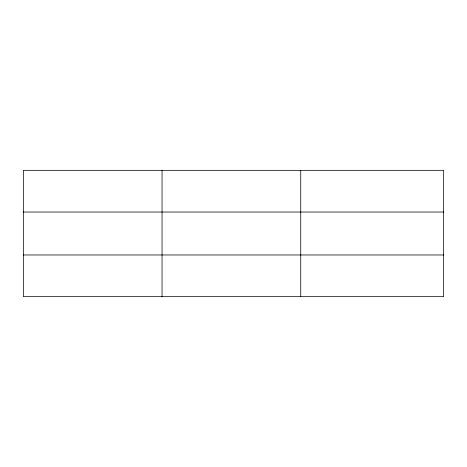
<?xml version="1.0" encoding="UTF-8"?>
<svg xmlns="http://www.w3.org/2000/svg" width="467" height="467" viewBox="0 0 467 467"><rect width="100%" height="100%" fill="white"/><g stroke="black" fill="none" stroke-linecap="round" stroke-linejoin="round"><path stroke-width="0.7" d="M162.049 170.338L162.049 296.662M300.748 170.338L300.748 296.662M443.65 212.024L443.65 170.338L23.35 170.338L23.35 296.662L443.65 296.662L443.65 212.024L23.35 212.024M23.35 254.976L443.65 254.976"/></g></svg>
